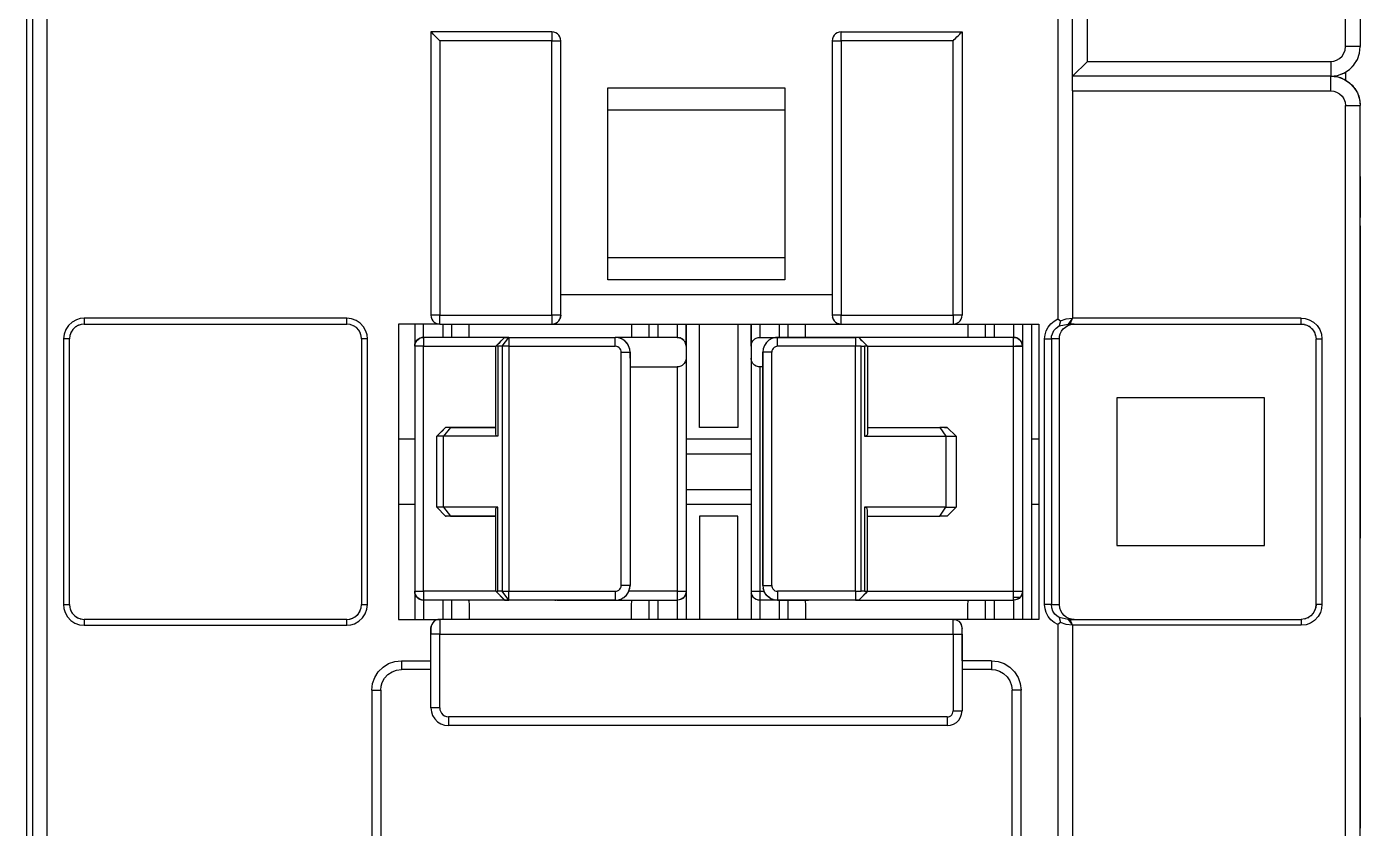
# Model space of a CAD drawing. Header units: millimetres. Extents: x 0 to 45.3, y 0 to 74.
# Drawn here: x 0.05 to 45.25, y 24.92 to 52.08 of the extents above; entities that cross this region are included whole.
import ezdxf

# ---------------------------------------------------------------- set-up
doc = ezdxf.new("R2010")
doc.units = ezdxf.units.MM

# ---------------------------------------------------------------- blocks, each defined once
blk = doc.blocks.new('CHINT_fe71c704c7ab591f833a72ef673cf38b_FACE_0')
at = {"color": 141, "linetype": 'Continuous', "true_color": 0x40d9ff}
for p, q in [((35.5, 50.4), (35.5, 52.4)), ((18.15, 42.3), (18.15, 51.6)), ((27.35, 51.6), (27.35, 42.3)), ((36, 50.9), (35.5, 50.4)), ((44.25, 50.4), (35.5, 50.4)), ((44.25, 50.4), (44.25, 50.4)), ((35.5, 49.9), (35.5, 42.2)), ((45.25, 24.6), (45.25, 49.4)), ((25.75, 49.25), (19.75, 49.25)), ((45.25, 47), (45.25, 49.077)), ((45.25, 49.077), (45.25, 49.077)), ((45.25, 47), (45.25, 47)), ((25.75, 44.25), (19.75, 44.25)), ((18.15, 43), (27.35, 43)), ((35.417, 42), (35.5, 42.2)), ((1.523, 41.641), (1.513, 41.613)), ((1.573, 41.754), (1.552, 41.721)), ((1.648, 41.85), (1.615, 41.817)), ((1.74, 41.923), (1.698, 41.897)), ((1.862, 41.978), (1.798, 41.956)), ((2, 42), (1.896, 41.988)), ((11.041, 41.977), (11.013, 41.987)), ((11.154, 41.927), (11.121, 41.948)), ((11.25, 41.853), (11.217, 41.885)), ((11.323, 41.761), (11.297, 41.802)), ((11.378, 41.638), (11.356, 41.703)), ((11.4, 41.5), (11.388, 41.604)), ((14.15, 42), (14.15, 41.55)), ((14.45, 42), (14.45, 41.55)), ((15.05, 41.55), (15.05, 42)), ((20.55, 42), (20.55, 41.55)), ((21.15, 41.55), (21.15, 42)), ((21.45, 41.55), (21.45, 42)), ((25.55, 42), (25.55, 41.55)), ((25.85, 42), (25.85, 41.55)), ((26.45, 41.55), (26.45, 42)), ((31.95, 42), (31.95, 41.55)), ((32.55, 41.55), (32.55, 42)), ((32.85, 41.55), (32.85, 42)), ((33.5, 42), (33.5, 41.55)), ((33.8, 42), (33.8, 41.25)), ((34.1, 42), (34.1, 32)), ((35.554, 42), (35.351, 42)), ((35.351, 42), (35.417, 42)), ((43.354, 41.988), (43.254, 42)), ((43.453, 41.955), (43.387, 41.979)), ((43.55, 41.898), (43.507, 41.926)), ((43.635, 41.818), (43.61, 41.842)), ((43.699, 41.719), (43.676, 41.757)), ((43.737, 41.614), (43.723, 41.652)), ((16.16, 41.25), (16.392, 41.55)), ((16.16, 41.25), (16.16, 32.95)), ((16.392, 41.55), (16.25, 41.55)), ((16.392, 41.55), (20, 41.55)), ((16.392, 41.55), (16.392, 41.25)), ((16.392, 41.25), (16.392, 32.95)), ((25.5, 41.55), (28.14, 41.55)), ((28.14, 41.55), (28.14, 41.25)), ((28.25, 41.55), (28.14, 41.55)), ((28.14, 32.95), (28.14, 41.25)), ((33.5, 41.55), (28.25, 41.55)), ((34.78, 41.5), (34.78, 32.5)), ((20.5, 41.05), (20.5, 33.15)), ((20.5, 40.85), (20.5, 41.05)), ((20.5, 41.05), (20.5, 41.05)), ((20.5, 41.05), (20.5, 41.05)), ((20.5, 40.85), (20.5, 40.85)), ((25, 33.15), (25, 41.05)), ((25, 41.05), (25, 40.85)), ((25, 41.05), (25, 41.05)), ((25, 41.05), (25, 41.05)), ((25, 40.85), (25, 40.85)), ((25, 40.85), (25, 33.15)), ((14.409, 38.5), (14.177, 38.2)), ((14.32, 38.5), (14.32, 38.5)), ((14.45, 38.5), (14.45, 38.5)), ((15.1, 38.5), (15.1, 38.5)), ((31.16, 38.5), (31.232, 38.5)), ((13.2, 38.1), (12.65, 38.1)), ((13.95, 35.8), (13.95, 38.2)), ((14.177, 35.8), (14.177, 38.2)), ((24.6, 38.1), (22.4, 38.1)), ((31.197, 38.2), (31.197, 35.8)), ((31.55, 38.2), (31.55, 35.8)), ((34.35, 38.1), (34.1, 38.1)), ((24.6, 37.6), (22.4, 37.6)), ((22.4, 36.4), (24.6, 36.4)), ((12.65, 35.9), (13.2, 35.9)), ((13.95, 35.8), (13.95, 35.8)), ((13.95, 35.8), (14.25, 35.5)), ((14.25, 35.5), (13.95, 35.8)), ((14.177, 35.8), (14.409, 35.5)), ((22.4, 35.9), (24.6, 35.9)), ((34.1, 35.9), (34.35, 35.9)), ((14.25, 35.5), (14.25, 35.5)), ((14.45, 35.5), (14.45, 35.5)), ((15.1, 35.5), (15.1, 35.5)), ((25, 33.15), (25, 33.15)), ((25, 33.15), (25, 33.15)), ((14.15, 32.65), (14.15, 32)), ((14.45, 32.65), (14.45, 32)), ((16.392, 32.65), (16.16, 32.95)), ((18.55, 32.65), (16.25, 32.65)), ((16.25, 32.65), (16.392, 32.65)), ((16.392, 32.65), (16.392, 32.95)), ((20, 32.65), (16.392, 32.65)), ((17.95, 32.65), (17.95, 32.65)), ((18.55, 32.65), (18.55, 32.65)), ((20, 32.65), (20, 32.65)), ((20, 32.65), (20, 32.65)), ((21.15, 32), (21.15, 32.65)), ((21.45, 32), (21.45, 32.65)), ((28.14, 32.65), (25.5, 32.65)), ((25.5, 32.65), (25.5, 32.65)), ((25.5, 32.65), (25.95, 32.65)), ((25.55, 32.65), (25.55, 32)), ((25.85, 32.65), (25.85, 32)), ((25.95, 32.65), (25.95, 32.65)), ((26.55, 32.65), (25.95, 32.65)), ((26.55, 32.65), (26.55, 32.65)), ((26.55, 32.65), (26.55, 32.65)), ((26.6, 32.65), (26.55, 32.65)), ((26.6, 32.65), (26.6, 32.65)), ((28.25, 32.65), (26.6, 32.65)), ((28.14, 32.95), (28.14, 32.65)), ((28.14, 32.65), (28.25, 32.65)), ((28.25, 32.65), (33.5, 32.65)), ((32.55, 32), (32.55, 32.65)), ((32.85, 32), (32.85, 32.65)), ((33.5, 32.75), (33.723, 32.75)), ((33.5, 32.683), (33.5, 32.65)), ((33.5, 32.68), (33.5, 32.65)), ((33.5, 32.65), (33.5, 32)), ((1.5, 32.5), (1.512, 32.396)), ((1.522, 32.362), (1.544, 32.298)), ((1.577, 32.24), (1.603, 32.198)), ((1.65, 32.148), (1.683, 32.115)), ((11.16, 32.077), (11.202, 32.103)), ((11.252, 32.15), (11.285, 32.183)), ((11.327, 32.246), (11.348, 32.279)), ((11.377, 32.36), (11.387, 32.387)), ((43.568, 32.115), (43.592, 32.14)), ((43.648, 32.2), (43.676, 32.244)), ((43.705, 32.297), (43.728, 32.363)), ((43.738, 32.396), (43.749, 32.496)), ((1.746, 32.073), (1.779, 32.052)), ((1.859, 32.023), (1.887, 32.013)), ((10.9, 32), (11.004, 32.012)), ((11.038, 32.022), (11.102, 32.044)), ((31.45, 32), (14.05, 32)), ((35.417, 32), (35.351, 32)), ((35.351, 32), (35.554, 32)), ((35.5, 31.8), (35.417, 32)), ((35.5, 31.8), (35.5, 24.1)), ((43.364, 32.013), (43.402, 32.027)), ((43.469, 32.051), (43.507, 32.074)), ((13.75, 29), (13.75, 31.5)), ((31.75, 31.5), (31.75, 28.9)), ((13.75, 30.3), (12.75, 30.3)), ((32.75, 30.3), (31.75, 30.3)), ((11.75, 29.6), (11.75, 23.1)), ((12.05, 29.6), (12.05, 23.1)), ((33.45, 23.1), (33.45, 29.6)), ((33.75, 23.1), (33.75, 29.6)), ((31.25, 28.7), (14.35, 28.7)), ((31.25, 28.4), (14.35, 28.4)), ((45.25, 27), (45.25, 27)), ((45.25, 24.923), (45.25, 27))]:
    blk.add_line(p, q, dxfattribs=at)
for points in [[(0.05, 12), (0.05, 12.025), (0.05, 12.099), (0.05, 12.218), (0.05, 12.377), (0.05, 12.566), (0.05, 12.778), (0.05, 13), (0.05, 61), (0.05, 61.223), (0.05, 61.434), (0.05, 61.624), (0.05, 61.782), (0.05, 61.901), (0.05, 61.975), (0.05, 62)], [(45.25, 62.1), (45.25, 51.4), (44.75, 51.4), (44.75, 62.1), (45.25, 62.1)], [(0.75, 21.6), (0.75, 52.4), (0.25, 52.4), (0.25, 21.6), (0.75, 21.6)], [(35.5, 49.9), (35.5, 52.4), (35, 52.4), (35, 42.174), (35.085, 42.111), (35.043, 41.937), (35.351, 42)], [(36, 50.9), (36, 52.4), (35.5, 52.4)], [(17.85, 51.9), (13.75, 51.9), (13.75, 42.3)], [(14.05, 51.6), (14.012, 51.638), (13.974, 51.676), (13.92, 51.73), (13.868, 51.782), (13.827, 51.823), (13.799, 51.851), (13.779, 51.871), (13.765, 51.885), (13.754, 51.896), (13.75, 51.9)], [(17.85, 42.3), (17.85, 51.6), (14.05, 51.6), (14.05, 42.3), (17.85, 42.3)], [(18.15, 51.6), (18.142, 51.667), (18.12, 51.73), (18.085, 51.787), (18.037, 51.835), (17.98, 51.87), (17.917, 51.893), (17.85, 51.9)], [(17.85, 51.9), (17.85, 51.893), (17.85, 51.87), (17.85, 51.835), (17.85, 51.787), (17.85, 51.73), (17.85, 51.667), (17.85, 51.6)], [(17.85, 51.6), (17.917, 51.6), (17.98, 51.6), (18.037, 51.6), (18.085, 51.6), (18.12, 51.6), (18.142, 51.6), (18.15, 51.6)], [(27.65, 51.9), (27.583, 51.893), (27.52, 51.87), (27.463, 51.835), (27.415, 51.787), (27.38, 51.73), (27.358, 51.667), (27.35, 51.6)], [(27.35, 51.6), (27.358, 51.6), (27.38, 51.6), (27.415, 51.6), (27.463, 51.6), (27.52, 51.6), (27.583, 51.6), (27.65, 51.6)], [(27.65, 51.9), (31.75, 51.9), (31.75, 42.3)], [(27.65, 51.6), (27.65, 51.667), (27.65, 51.73), (27.65, 51.787), (27.65, 51.835), (27.65, 51.87), (27.65, 51.893), (27.65, 51.9)], [(27.65, 42.3), (31.45, 42.3), (31.45, 51.6), (27.65, 51.6), (27.65, 42.3)], [(31.45, 51.6), (31.488, 51.638), (31.526, 51.676), (31.58, 51.73), (31.632, 51.782), (31.673, 51.823), (31.701, 51.851), (31.721, 51.871), (31.735, 51.885), (31.746, 51.896), (31.75, 51.9)], [(44.25, 50.4), (44.366, 50.407), (44.481, 50.427), (44.691, 50.502), (44.878, 50.622), (45.035, 50.78), (45.152, 50.969), (45.225, 51.179), (45.25, 51.4)], [(44.25, 50.9), (44.347, 50.91), (44.441, 50.938), (44.544, 50.995), (44.63, 51.075), (44.696, 51.174), (44.736, 51.284), (44.75, 51.4)], [(45.2, 51.106), (45.225, 51.178), (45.225, 51.178)], [(36, 50.9), (44.25, 50.9), (44.25, 50.4)], [(44.964, 50.709), (45.032, 50.777), (45.033, 50.779)], [(45.103, 50.89), (45.151, 50.966), (45.151, 50.968)], [(35.5, 49.9), (44.25, 49.9), (44.25, 50.4)], [(44.25, 50.4), (44.367, 50.393), (44.483, 50.373), (44.692, 50.297), (44.879, 50.178), (45.035, 50.019), (45.152, 49.831), (45.225, 49.621), (45.25, 49.4)], [(44.443, 50.38), (44.424, 50.385), (44.404, 50.387)], [(44.465, 50.424), (44.473, 50.425), (44.475, 50.426)], [(44.655, 50.311), (44.592, 50.34), (44.521, 50.359)], [(44.591, 50.467), (44.684, 50.499), (44.687, 50.501)], [(44.75, 50.54), (44.75, 50.266), (44.715, 50.283)], [(44.75, 50.266), (44.869, 50.185), (44.875, 50.18)], [(44.791, 50.566), (44.873, 50.618), (44.876, 50.62)], [(25.75, 43.5), (19.75, 43.5), (19.75, 50), (25.75, 50), (25.75, 43.5)], [(44.25, 49.9), (44.348, 49.89), (44.441, 49.862), (44.544, 49.805), (44.63, 49.725), (44.696, 49.626), (44.736, 49.517), (44.75, 49.4)], [(44.889, 50.167), (44.973, 50.091), (45.018, 50.037)], [(45.043, 50.006), (45.062, 49.984), (45.136, 49.864), (45.145, 49.842)], [(45.161, 49.806), (45.194, 49.729), (45.215, 49.652)], [(45.25, 24.6), (44.75, 24.6), (44.75, 49.4), (45.25, 49.4)], [(45.227, 49.603), (45.234, 49.576), (45.25, 49.4)], [(45.25, 49.077), (45.25, 49.4), (45.25, 49.4)], [(45.25, 49.366), (45.25, 49.366), (45.25, 49.4)], [(45.25, 45.613), (45.25, 45.821), (45.25, 46.02), (45.25, 46.201), (45.25, 46.356), (45.25, 46.479), (45.25, 48.067), (45.25, 48.251), (45.25, 48.484), (45.25, 48.756), (45.25, 49.054), (45.25, 49.077)], [(45.25, 45.325), (45.25, 45.636), (45.25, 45.935), (45.25, 46.206), (45.25, 46.439), (45.25, 46.624), (45.25, 48.211), (45.25, 48.334), (45.25, 48.49), (45.25, 48.671), (45.25, 48.869), (45.25, 49.077)], [(45.25, 47), (45.25, 46.52), (45.25, 46.52)], [(45.25, 46.52), (45.25, 46.491), (45.25, 46.415), (45.25, 46.295), (45.25, 46.137), (45.25, 45.949), (45.25, 45.74), (45.25, 45.613)], [(45.25, 28.387), (45.25, 28.387), (45.25, 45.613), (45.25, 45.613)], [(45.25, 45.325), (45.25, 45.325), (45.25, 39.25), (45.25, 39.25)], [(2, 42.2), (1.864, 42.187), (1.734, 42.147), (1.588, 42.066), (1.466, 41.953), (1.375, 41.814), (1.318, 41.661), (1.3, 41.5)], [(2, 42), (10.9, 42), (10.9, 42.2), (2, 42.2), (2, 42)], [(11.6, 41.5), (11.587, 41.636), (11.547, 41.766), (11.466, 41.912), (11.353, 42.034), (11.214, 42.125), (11.06, 42.182), (10.9, 42.2)], [(14.05, 42.3), (13.983, 42.3), (13.92, 42.3), (13.863, 42.3), (13.815, 42.3), (13.78, 42.3), (13.758, 42.3), (13.75, 42.3)], [(13.75, 42.3), (13.758, 42.233), (13.78, 42.17), (13.815, 42.113), (13.863, 42.066), (13.92, 42.03), (13.983, 42.008), (14.05, 42)], [(14.05, 42), (14.05, 42.008), (14.05, 42.03), (14.05, 42.066), (14.05, 42.113), (14.05, 42.17), (14.05, 42.233), (14.05, 42.3)], [(17.85, 42), (17.917, 42.008), (17.98, 42.03), (18.037, 42.066), (18.085, 42.113), (18.12, 42.17), (18.142, 42.233), (18.15, 42.3)], [(17.85, 42.3), (17.85, 42.233), (17.85, 42.17), (17.85, 42.113), (17.85, 42.066), (17.85, 42.03), (17.85, 42.008), (17.85, 42)], [(18.15, 42.3), (18.142, 42.3), (18.12, 42.3), (18.085, 42.3), (18.037, 42.3), (17.98, 42.3), (17.917, 42.3), (17.85, 42.3)], [(17.996, 42.04), (17.99, 42.035), (17.987, 42.034)], [(18.086, 42.115), (18.085, 42.114), (18.085, 42.113)], [(18.139, 42.223), (18.133, 42.2), (18.127, 42.19)], [(18.15, 42.3), (18.146, 42.249), (18.143, 42.24)], [(27.35, 42.3), (27.358, 42.233), (27.38, 42.17), (27.415, 42.113), (27.463, 42.066), (27.52, 42.03), (27.583, 42.008), (27.65, 42)], [(27.65, 42.3), (27.583, 42.3), (27.52, 42.3), (27.463, 42.3), (27.415, 42.3), (27.38, 42.3), (27.358, 42.3), (27.35, 42.3)], [(27.368, 42.203), (27.36, 42.222), (27.36, 42.227)], [(27.401, 42.135), (27.39, 42.15), (27.386, 42.159)], [(27.446, 42.083), (27.436, 42.09), (27.428, 42.101)], [(27.65, 42), (27.65, 42.008), (27.65, 42.03), (27.65, 42.066), (27.65, 42.113), (27.65, 42.17), (27.65, 42.233), (27.65, 42.3)], [(31.45, 42), (31.517, 42.008), (31.58, 42.03), (31.637, 42.066), (31.685, 42.113), (31.72, 42.17), (31.742, 42.233), (31.75, 42.3)], [(31.45, 42.3), (31.45, 42.233), (31.45, 42.17), (31.45, 42.113), (31.45, 42.066), (31.45, 42.03), (31.45, 42.008), (31.45, 42)], [(31.75, 42.3), (31.742, 42.3), (31.72, 42.3), (31.685, 42.3), (31.637, 42.3), (31.58, 42.3), (31.517, 42.3), (31.45, 42.3)], [(34.55, 41.5), (34.563, 41.639), (34.603, 41.773), (34.67, 41.9), (34.761, 42.012), (34.872, 42.104), (35, 42.174)], [(35.085, 42.111), (35.284, 42.178), (35.492, 42.2)], [(35.5, 42.2), (35.492, 42.2), (35.351, 42)], [(35.417, 42), (43.25, 42), (43.25, 42.2), (35.5, 42.2)], [(43.25, 42.2), (43.386, 42.187), (43.515, 42.148), (43.659, 42.068), (43.785, 41.951), (43.877, 41.813), (43.931, 41.662), (43.95, 41.5)], [(2, 42), (1.904, 41.991), (1.81, 41.962), (1.706, 41.904), (1.619, 41.823), (1.553, 41.724), (1.513, 41.614), (1.5, 41.5)], [(11.4, 41.5), (11.391, 41.596), (11.362, 41.69), (11.304, 41.794), (11.223, 41.881), (11.124, 41.947), (11.014, 41.987), (10.9, 42)], [(14.05, 42), (12.65, 42), (12.65, 32), (14.05, 32)], [(13.2, 42), (13.2, 41.25), (13.2, 32.95), (13.2, 32)], [(16.25, 41.55), (13.5, 41.55), (13.5, 42)], [(14.05, 42), (17.85, 42), (27.65, 42), (31.45, 42)], [(22.1, 42), (22.1, 41.55), (20, 41.55), (20, 41.55)], [(22.4, 41.25), (22.4, 42), (22.4, 40.85)], [(24.15, 42), (24.15, 38.5), (22.85, 38.5), (22.85, 42)], [(24.6, 41.25), (24.6, 42), (24.6, 40.85)], [(24.9, 42), (24.9, 41.55), (25.5, 41.55), (25.5, 41.55)], [(27.52, 42.03), (27.519, 42.03), (27.518, 42.031)], [(27.582, 42.008), (27.581, 42.008), (27.535, 42.025)], [(31.45, 42), (34.35, 42), (34.35, 32), (31.45, 32)], [(34.78, 41.5), (34.788, 41.589), (34.812, 41.676), (34.867, 41.78), (34.945, 41.869), (35.043, 41.937)], [(35.05, 41.5), (35.059, 41.594), (35.082, 41.675), (35.126, 41.764), (35.184, 41.839), (35.255, 41.902), (35.338, 41.951), (35.437, 41.986), (35.556, 42)], [(43.25, 42), (43.347, 41.99), (43.439, 41.963), (43.542, 41.906), (43.632, 41.822), (43.698, 41.723), (43.736, 41.615), (43.75, 41.5)], [(1.5, 32.5), (1.5, 41.5), (1.3, 41.5), (1.3, 32.5), (1.5, 32.5)], [(11.4, 41.5), (11.4, 32.5), (11.6, 32.5), (11.6, 41.5), (11.4, 41.5)], [(13.2, 41.25), (13.208, 41.317), (13.23, 41.38), (13.265, 41.437), (13.313, 41.485), (13.37, 41.52), (13.433, 41.543), (13.5, 41.55)], [(13.5, 41.55), (13.439, 41.544), (13.382, 41.526), (13.326, 41.494), (13.278, 41.452), (13.237, 41.395), (13.209, 41.324), (13.2, 41.25)], [(13.5, 41.25), (13.433, 41.25), (13.37, 41.25), (13.313, 41.25), (13.265, 41.25), (13.23, 41.25), (13.208, 41.25), (13.2, 41.25)], [(16.25, 32.65), (15.95, 32.95), (13.5, 32.95), (13.5, 41.25), (15.95, 41.25), (16.25, 41.55)], [(13.5, 41.55), (13.5, 41.543), (13.5, 41.52), (13.5, 41.485), (13.5, 41.437), (13.5, 41.38), (13.5, 41.317), (13.5, 41.25)], [(16.16, 41.25), (16.018, 41.25), (16.018, 38.2), (14.177, 38.2)], [(15.95, 41.25), (16.02, 41.321), (16.081, 41.381), (16.135, 41.435), (16.17, 41.47), (16.2, 41.5), (16.223, 41.523), (16.236, 41.536), (16.246, 41.546), (16.25, 41.55)], [(16.018, 38.2), (15.994, 38.203), (15.976, 38.211), (15.957, 38.232), (15.95, 38.268), (15.95, 41.25)], [(16.018, 41.25), (15.981, 41.25), (15.958, 41.25), (15.95, 41.25)], [(16.392, 41.25), (16.331, 41.25), (16.273, 41.25), (16.212, 41.25), (16.16, 41.25)], [(16.25, 41.55), (17.25, 41.55), (20, 41.55)], [(16.392, 41.25), (20, 41.25), (20, 41.55)], [(20.107, 41.537), (20.088, 41.542), (20, 41.55)], [(20.5, 41.05), (20.49, 41.148), (20.462, 41.241), (20.405, 41.344), (20.325, 41.43), (20.227, 41.496), (20.117, 41.536), (20, 41.55)], [(20.2, 41.05), (20.196, 41.089), (20.185, 41.126), (20.162, 41.168), (20.13, 41.202), (20.091, 41.228), (20.047, 41.245), (20, 41.25)], [(20.226, 41.496), (20.223, 41.498), (20.161, 41.524), (20.129, 41.532)], [(20.312, 41.439), (20.277, 41.466), (20.23, 41.493)], [(20.402, 41.347), (20.398, 41.353), (20.34, 41.417), (20.33, 41.425)], [(20.452, 41.259), (20.444, 41.281), (20.412, 41.331)], [(20.486, 41.163), (20.484, 41.174), (20.474, 41.2)], [(22.1, 41.55), (22.143, 41.547), (22.179, 41.539), (22.23, 41.52), (22.287, 41.485), (22.339, 41.431), (22.383, 41.35), (22.4, 41.25)], [(22.172, 41.541), (22.166, 41.543), (22.161, 41.543)], [(22.222, 41.523), (22.205, 41.531), (22.188, 41.536)], [(22.285, 41.486), (22.283, 41.488), (22.242, 41.514), (22.234, 41.518)], [(22.332, 41.438), (22.322, 41.452), (22.293, 41.479)], [(22.381, 41.354), (22.378, 41.363), (22.354, 41.409), (22.343, 41.424)], [(22.4, 41.25), (22.398, 41.282), (22.393, 41.313), (22.384, 41.343)], [(22.4, 41.25), (22.4, 40.85), (22.4, 32.95), (22.4, 32)], [(24.6, 41.25), (24.608, 41.321), (24.63, 41.381), (24.664, 41.435), (24.696, 41.47), (24.734, 41.5), (24.775, 41.523), (24.81, 41.536), (24.851, 41.546), (24.9, 41.55)], [(24.6, 41.25), (24.606, 41.312), (24.608, 41.316)], [(24.6, 41.25), (24.6, 40.85), (24.6, 32.95), (24.6, 32)], [(24.616, 41.342), (24.625, 41.369), (24.628, 41.375)], [(24.653, 41.417), (24.661, 41.431), (24.662, 41.432)], [(24.704, 41.477), (24.709, 41.481), (24.717, 41.487)], [(24.761, 41.515), (24.767, 41.519), (24.77, 41.52)], [(24.826, 41.54), (24.832, 41.542), (24.838, 41.543)], [(25.5, 41.55), (25.402, 41.54), (25.309, 41.512), (25.206, 41.455), (25.12, 41.375), (25.054, 41.277), (25.014, 41.167), (25, 41.05)], [(25.04, 41.238), (25.029, 41.217), (25.025, 41.198)], [(25.111, 41.362), (25.101, 41.352), (25.088, 41.327)], [(25.198, 41.447), (25.189, 41.441), (25.16, 41.412)], [(25.299, 41.506), (25.283, 41.501), (25.24, 41.474)], [(25.5, 41.25), (25.461, 41.246), (25.424, 41.235), (25.382, 41.212), (25.348, 41.18), (25.322, 41.141), (25.305, 41.097), (25.3, 41.05)], [(25.392, 41.537), (25.368, 41.532), (25.335, 41.52)], [(25.5, 41.55), (25.429, 41.545), (25.411, 41.541)], [(28.14, 41.25), (25.5, 41.25), (25.5, 41.55)], [(28.25, 41.55), (27.25, 41.55), (25.5, 41.55)], [(28.334, 41.25), (28.275, 41.25), (28.21, 41.25), (28.14, 41.25)], [(28.25, 41.55), (28.55, 41.25), (33.5, 41.25)], [(28.25, 41.55), (28.253, 41.547), (28.261, 41.539), (28.28, 41.52), (28.315, 41.485), (28.369, 41.431), (28.45, 41.35), (28.55, 41.25)], [(28.25, 32.65), (28.55, 32.95), (33.5, 32.95), (33.5, 41.25)], [(31.197, 35.8), (28.444, 35.8), (28.444, 32.95), (28.334, 32.95), (28.334, 41.25), (28.444, 41.25), (28.444, 38.2), (31.197, 38.2)], [(28.55, 41.25), (28.544, 41.25), (28.526, 41.25), (28.492, 41.25), (28.444, 41.25)], [(28.55, 41.25), (28.55, 38.306), (28.547, 38.276), (28.539, 38.251), (28.525, 38.231), (28.505, 38.215), (28.479, 38.204), (28.444, 38.2)], [(33.5, 41.25), (33.5, 41.317), (33.5, 41.55)], [(33.5, 41.55), (33.567, 41.543), (33.63, 41.52), (33.687, 41.485), (33.735, 41.437), (33.77, 41.38), (33.792, 41.317), (33.8, 41.25)], [(33.8, 41.25), (33.798, 41.282), (33.793, 41.313), (33.778, 41.363), (33.754, 41.409), (33.722, 41.452), (33.683, 41.488), (33.642, 41.514), (33.605, 41.531), (33.566, 41.543), (33.5, 41.55)], [(33.5, 41.317), (33.5, 41.38), (33.5, 41.437), (33.5, 41.485), (33.5, 41.52), (33.5, 41.543), (33.5, 41.55)], [(33.5, 41.25), (33.567, 41.25), (33.8, 41.25)], [(33.8, 41.25), (33.792, 41.25), (33.77, 41.25), (33.735, 41.25), (33.687, 41.25), (33.63, 41.25), (33.567, 41.25)], [(33.8, 41.25), (33.8, 32.95), (33.8, 32)], [(34.78, 32.5), (34.55, 32.5), (34.55, 41.5), (34.78, 41.5)], [(34.78, 32.5), (35.05, 32.5), (35.05, 41.5), (34.78, 41.5)], [(43.75, 32.5), (43.75, 41.5), (43.95, 41.5), (43.95, 32.5), (43.75, 32.5)], [(20.5, 33.15), (20.2, 33.15), (20.2, 41.05), (20.5, 41.05)], [(20.5, 40.85), (20.5, 33.15), (20.5, 33.15)], [(22.4, 40.85), (22.392, 40.78), (22.37, 40.719), (22.336, 40.665), (22.304, 40.63), (22.266, 40.6), (22.225, 40.577), (22.19, 40.564), (22.149, 40.554), (22.1, 40.55)], [(24.9, 40.55), (24.857, 40.553), (24.821, 40.561), (24.77, 40.58), (24.713, 40.615), (24.661, 40.669), (24.617, 40.75), (24.6, 40.85)], [(25, 33.15), (25.3, 33.15), (25.3, 41.05), (25, 41.05)], [(20.5, 40.55), (22.1, 40.55), (22.1, 32.95), (20.456, 32.95)], [(25, 40.55), (24.9, 40.55), (24.9, 32.95), (25.043, 32.95)], [(42, 39.5), (37, 39.5), (37, 34.5), (42, 34.5), (42, 39.5)], [(45.25, 39.25), (45.25, 39.185), (45.25, 38.992), (45.25, 38.684), (45.25, 38.278), (45.25, 37.798), (45.25, 37.271), (45.25, 36.729), (45.25, 36.202), (45.25, 35.722), (45.25, 35.316), (45.25, 35.008), (45.25, 34.815), (45.25, 34.75)], [(13.95, 35.8), (13.95, 38.2), (14.25, 38.5), (14.25, 38.5), (14.106, 38.356)], [(14.409, 38.5), (14.322, 38.5), (14.268, 38.5), (14.25, 38.5)], [(14.409, 38.5), (15.95, 38.5), (14.25, 38.5)], [(28.55, 38.5), (31.003, 38.5), (31.197, 38.2)], [(31.55, 38.2), (31.25, 38.5), (31.231, 38.5), (31.175, 38.5), (31.099, 38.5), (31.003, 38.5)], [(14.177, 38.2), (14.053, 38.2), (13.976, 38.2), (13.95, 38.2)], [(31.197, 38.2), (31.335, 38.2), (31.442, 38.2), (31.523, 38.2), (31.55, 38.2)], [(14.177, 35.8), (14.053, 35.8), (13.976, 35.8), (13.95, 35.8)], [(16.16, 32.95), (16.018, 32.95), (16.018, 35.8), (14.177, 35.8)], [(15.95, 32.95), (15.95, 35.732), (15.952, 35.752), (15.958, 35.769), (15.971, 35.785), (15.99, 35.796), (16.018, 35.8)], [(28.55, 32.95), (28.55, 35.694), (28.541, 35.744), (28.528, 35.766), (28.51, 35.783), (28.484, 35.794), (28.466, 35.799), (28.444, 35.8)], [(28.55, 35.5), (31.003, 35.5), (31.197, 35.8)], [(31.55, 35.8), (31.25, 35.5), (31.231, 35.5), (31.174, 35.5), (31.099, 35.5), (31.003, 35.5)], [(31.197, 35.8), (31.335, 35.8), (31.442, 35.8), (31.523, 35.8), (31.55, 35.8)], [(14.25, 35.5), (14.268, 35.5), (14.25, 35.5)], [(14.409, 35.5), (14.322, 35.5), (14.268, 35.5)], [(14.409, 35.5), (15.95, 35.5), (14.268, 35.5)], [(24.15, 32), (24.15, 35.5), (22.85, 35.5), (22.85, 32)], [(45.25, 28.675), (45.25, 28.675), (45.25, 34.75), (45.25, 34.75)], [(20, 32.65), (20.098, 32.66), (20.191, 32.688), (20.294, 32.746), (20.38, 32.825), (20.446, 32.923), (20.486, 33.033), (20.5, 33.15)], [(20, 32.95), (20.039, 32.954), (20.076, 32.965), (20.118, 32.988), (20.152, 33.02), (20.178, 33.06), (20.195, 33.103), (20.2, 33.15)], [(20.447, 32.928), (20.45, 32.933), (20.474, 33)], [(20.486, 33.036), (20.487, 33.039), (20.5, 33.15)], [(25, 33.15), (25.01, 33.052), (25.038, 32.959), (25.095, 32.856), (25.175, 32.77), (25.273, 32.705), (25.383, 32.664), (25.5, 32.65)], [(25.022, 33.012), (25.013, 33.039), (25.012, 33.045)], [(25.3, 33.15), (25.304, 33.111), (25.315, 33.074), (25.338, 33.033), (25.37, 32.998), (25.409, 32.972), (25.453, 32.956), (25.5, 32.95)], [(13.2, 32.95), (13.208, 32.95), (13.23, 32.95), (13.265, 32.95), (13.313, 32.95), (13.37, 32.95), (13.433, 32.95), (13.5, 32.95)], [(13.5, 32.65), (13.433, 32.658), (13.37, 32.68), (13.313, 32.716), (13.265, 32.763), (13.23, 32.82), (13.208, 32.883), (13.2, 32.95)], [(13.2, 32.95), (13.202, 32.918), (13.207, 32.887), (13.222, 32.837), (13.246, 32.791), (13.278, 32.748), (13.317, 32.712), (13.358, 32.686), (13.395, 32.669), (13.434, 32.657), (13.5, 32.65)], [(13.5, 32.95), (13.5, 32.883), (13.5, 32.82), (13.5, 32.763), (13.5, 32.716), (13.5, 32.68), (13.5, 32.658), (13.5, 32.65)], [(16.25, 32.65), (13.5, 32.65), (13.5, 32)], [(15.024, 32.65), (15.037, 32.611), (15.05, 32.5), (15.05, 32)], [(15.95, 32.95), (15.958, 32.95), (15.981, 32.95), (16.018, 32.95)], [(16.25, 32.65), (16.247, 32.653), (16.239, 32.661), (16.22, 32.68), (16.185, 32.715), (16.131, 32.769), (16.05, 32.85), (15.95, 32.95)], [(16.16, 32.95), (16.203, 32.95), (16.254, 32.95), (16.321, 32.95), (16.392, 32.95)], [(16.392, 32.95), (20, 32.95), (20, 32.65)], [(17.95, 32.65), (17.962, 32.65), (17.992, 32.65)], [(18.55, 32.65), (18.432, 32.65), (18.32, 32.65), (18.197, 32.65), (18.093, 32.65), (18.015, 32.65), (17.967, 32.65), (17.95, 32.65)], [(18.024, 32.65), (18.069, 32.65), (18.168, 32.65), (18.288, 32.65), (18.423, 32.65), (18.567, 32.65)], [(18.55, 32.65), (22.1, 32.65), (22.1, 32)], [(18.567, 32.65), (18.567, 32.65), (20, 32.65)], [(20.105, 32.662), (20.111, 32.663), (20.138, 32.672)], [(20.203, 32.695), (20.217, 32.7), (20.259, 32.726)], [(20.302, 32.753), (20.312, 32.759), (20.35, 32.798)], [(20.385, 32.832), (20.391, 32.838), (20.423, 32.89)], [(20.55, 32), (20.55, 32.5), (20.563, 32.611), (20.576, 32.65)], [(22.4, 32.95), (22.392, 32.883), (22.37, 32.82), (22.335, 32.763), (22.287, 32.716), (22.23, 32.68), (22.167, 32.658), (22.1, 32.65)], [(22.1, 32.95), (22.1, 32.883), (22.1, 32.82), (22.1, 32.763), (22.1, 32.716), (22.1, 32.68), (22.1, 32.658), (22.1, 32.65)], [(22.1, 32.95), (22.167, 32.95), (22.23, 32.95), (22.287, 32.95), (22.335, 32.95), (22.37, 32.95), (22.392, 32.95), (22.4, 32.95)], [(22.166, 32.658), (22.166, 32.657), (22.1, 32.65)], [(22.224, 32.678), (22.205, 32.669), (22.168, 32.658)], [(22.285, 32.714), (22.283, 32.712), (22.242, 32.686), (22.234, 32.682)], [(22.329, 32.757), (22.322, 32.748), (22.295, 32.723)], [(22.364, 32.81), (22.354, 32.791), (22.341, 32.774)], [(22.39, 32.876), (22.378, 32.837), (22.373, 32.827)], [(22.4, 32.95), (22.398, 32.918), (22.393, 32.887), (22.393, 32.885)], [(24.6, 32.95), (24.608, 32.883), (24.63, 32.82), (24.665, 32.763), (24.713, 32.716), (24.77, 32.68), (24.833, 32.658), (24.9, 32.65)], [(24.6, 32.95), (24.608, 32.95), (24.63, 32.95), (24.665, 32.95), (24.713, 32.95), (24.77, 32.95), (24.833, 32.95), (24.9, 32.95)], [(24.617, 32.856), (24.609, 32.876), (24.609, 32.88)], [(24.649, 32.789), (24.635, 32.809), (24.633, 32.815)], [(24.693, 32.735), (24.675, 32.751), (24.671, 32.757)], [(24.748, 32.694), (24.727, 32.705), (24.721, 32.711)], [(24.818, 32.663), (24.788, 32.672), (24.78, 32.676)], [(24.9, 32.65), (24.843, 32.655), (24.838, 32.657)], [(24.9, 32.95), (24.9, 32.883), (24.9, 32.82), (24.9, 32.763), (24.9, 32.716), (24.9, 32.68), (24.9, 32.658), (24.9, 32.65)], [(25.5, 32.65), (24.9, 32.65), (24.9, 32)], [(25.076, 32.891), (25.05, 32.933), (25.045, 32.947)], [(25.148, 32.8), (25.109, 32.838), (25.103, 32.848)], [(25.24, 32.727), (25.188, 32.759), (25.182, 32.765)], [(25.35, 32.676), (25.283, 32.7), (25.278, 32.703)], [(25.5, 32.65), (25.389, 32.663), (25.386, 32.664)], [(28.14, 32.95), (25.5, 32.95), (25.5, 32.65)], [(26.55, 32.65), (26.538, 32.65), (26.504, 32.65), (26.435, 32.65), (26.339, 32.65), (26.222, 32.65), (26.091, 32.65), (25.95, 32.65)], [(25.95, 32.65), (26.067, 32.65), (26.179, 32.65), (26.302, 32.65), (26.406, 32.65), (26.484, 32.65), (26.533, 32.65), (26.55, 32.65)], [(26.424, 32.65), (26.437, 32.611), (26.45, 32.5), (26.45, 32)], [(28.14, 32.95), (28.21, 32.95), (28.275, 32.95), (28.334, 32.95)], [(28.55, 32.95), (28.48, 32.88), (28.419, 32.819), (28.365, 32.765), (28.33, 32.73), (28.3, 32.7), (28.277, 32.677), (28.264, 32.664), (28.254, 32.654), (28.25, 32.65)], [(28.444, 32.95), (28.486, 32.95), (28.518, 32.95), (28.542, 32.95), (28.55, 32.95)], [(31.95, 32), (31.95, 32.5), (31.963, 32.611), (31.976, 32.65)], [(33.8, 32.95), (33.792, 32.883), (33.77, 32.82), (33.735, 32.763), (33.687, 32.716), (33.63, 32.68), (33.567, 32.658), (33.5, 32.65)], [(33.8, 32.95), (33.798, 32.918), (33.793, 32.887), (33.778, 32.837), (33.754, 32.791), (33.722, 32.748), (33.683, 32.712), (33.642, 32.686), (33.605, 32.669), (33.566, 32.657), (33.5, 32.65)], [(33.5, 32.95), (33.567, 32.95), (33.63, 32.95), (33.687, 32.95), (33.735, 32.95), (33.77, 32.95), (33.792, 32.95), (33.8, 32.95)], [(33.5, 32.68), (33.5, 32.716), (33.5, 32.763), (33.5, 32.82), (33.5, 32.883), (33.5, 32.95)], [(33.5, 32.65), (33.5, 32.658), (33.5, 32.68)], [(1.3, 32.5), (1.313, 32.364), (1.353, 32.234), (1.434, 32.088), (1.547, 31.966), (1.686, 31.875), (1.84, 31.819), (2, 31.8)], [(1.5, 32.5), (1.509, 32.404), (1.538, 32.31), (1.596, 32.206), (1.677, 32.119), (1.776, 32.053), (1.886, 32.013), (2, 32)], [(10.9, 32), (10.996, 32.009), (11.09, 32.038), (11.194, 32.096), (11.281, 32.177), (11.347, 32.276), (11.387, 32.386), (11.4, 32.5)], [(10.9, 31.8), (11.036, 31.813), (11.166, 31.853), (11.312, 31.934), (11.434, 32.047), (11.525, 32.186), (11.582, 32.34), (11.6, 32.5)], [(35, 31.827), (34.872, 31.896), (34.761, 31.988), (34.67, 32.1), (34.603, 32.227), (34.563, 32.362), (34.55, 32.5)], [(35.043, 32.063), (34.965, 32.115), (34.898, 32.18), (34.833, 32.278), (34.793, 32.388), (34.78, 32.5)], [(35.556, 32), (35.456, 32.01), (35.371, 32.035), (35.284, 32.078), (35.21, 32.135), (35.148, 32.205), (35.098, 32.286), (35.064, 32.383), (35.05, 32.5)], [(43.75, 32.5), (43.74, 32.403), (43.713, 32.311), (43.656, 32.208), (43.572, 32.118), (43.473, 32.052), (43.365, 32.014), (43.25, 32)], [(43.95, 32.5), (43.937, 32.364), (43.898, 32.235), (43.818, 32.092), (43.701, 31.966), (43.563, 31.873), (43.411, 31.819), (43.25, 31.8)], [(10.9, 32), (2, 32), (2, 31.8), (10.9, 31.8), (10.9, 32)], [(12.75, 30.6), (13.75, 30.6), (13.75, 31.7)], [(13.75, 31.7), (13.758, 31.767), (13.75, 31.696), (13.75, 31.7)], [(13.75, 31.696), (13.75, 31.685), (13.75, 31.662), (13.75, 31.63), (13.75, 31.59), (13.75, 31.547), (13.75, 31.5)], [(14.05, 32), (13.983, 31.993), (13.92, 31.97), (13.863, 31.935), (13.815, 31.887), (13.78, 31.83), (13.758, 31.767)], [(14.05, 32), (14.05, 31.988), (14.05, 31.951), (14.05, 31.891), (14.05, 31.812), (14.05, 31.717), (14.05, 31.611), (14.05, 31.5)], [(31.45, 32), (31.517, 31.993), (31.58, 31.97), (31.637, 31.935), (31.685, 31.887), (31.72, 31.83)], [(31.45, 31.5), (31.45, 31.611), (31.45, 31.717), (31.45, 31.812), (31.45, 31.891), (31.45, 31.951), (31.45, 31.988), (31.45, 32)], [(31.72, 31.83), (31.75, 31.694), (31.75, 31.7)], [(31.75, 31.7), (31.742, 31.767), (31.72, 31.83)], [(32.75, 30.6), (31.75, 30.6), (31.75, 31.7)], [(31.75, 31.5), (31.75, 31.539), (31.75, 31.576), (31.75, 31.617), (31.75, 31.652), (31.75, 31.678), (31.75, 31.694)], [(35.351, 32), (35.043, 32.063), (35.085, 31.889), (35, 31.827), (35, 21.6), (35.5, 21.6), (35.5, 24.1)], [(35.492, 31.8), (35.284, 31.822), (35.085, 31.889)], [(35.351, 32), (35.492, 31.8), (35.5, 31.8)], [(35.417, 32), (43.25, 32), (43.25, 31.8), (35.5, 31.8)], [(14.05, 31.5), (13.983, 31.5), (13.92, 31.5), (13.863, 31.5), (13.815, 31.5), (13.78, 31.5), (13.758, 31.5), (13.75, 31.5)], [(14.05, 29), (14.05, 31.5), (31.45, 31.5), (31.45, 28.9)], [(31.45, 31.5), (31.517, 31.5), (31.58, 31.5), (31.637, 31.5), (31.685, 31.5), (31.72, 31.5), (31.742, 31.5), (31.75, 31.5)], [(11.75, 29.6), (11.775, 29.823), (11.849, 30.034), (11.968, 30.224), (12.127, 30.382), (12.316, 30.501), (12.527, 30.575), (12.75, 30.6)], [(12.05, 29.6), (12.063, 29.737), (12.103, 29.867), (12.183, 30.011), (12.295, 30.132), (12.433, 30.224), (12.586, 30.281), (12.75, 30.3)], [(12.75, 30.6), (12.75, 30.593), (12.75, 30.57), (12.75, 30.535), (12.75, 30.487), (12.75, 30.43), (12.75, 30.367), (12.75, 30.3)], [(32.75, 30.6), (32.973, 30.575), (33.184, 30.501), (33.373, 30.382), (33.532, 30.224), (33.651, 30.034), (33.725, 29.823), (33.75, 29.6)], [(32.75, 30.6), (32.75, 30.593), (32.75, 30.57), (32.75, 30.535), (32.75, 30.487), (32.75, 30.43), (32.75, 30.367), (32.75, 30.3)], [(32.75, 30.3), (32.887, 30.287), (33.017, 30.247), (33.162, 30.166), (33.283, 30.054), (33.374, 29.917), (33.431, 29.763), (33.45, 29.6)], [(11.75, 29.6), (11.758, 29.6), (11.78, 29.6), (11.815, 29.6), (11.863, 29.6), (11.92, 29.6), (11.983, 29.6), (12.05, 29.6)], [(33.75, 29.6), (33.742, 29.6), (33.72, 29.6), (33.685, 29.6), (33.637, 29.6), (33.58, 29.6), (33.517, 29.6), (33.45, 29.6)], [(13.75, 29), (13.765, 28.867), (13.809, 28.74), (13.881, 28.626), (13.976, 28.531), (14.09, 28.459), (14.216, 28.415), (14.35, 28.4)], [(14.05, 29), (13.983, 29), (13.92, 29), (13.863, 29), (13.815, 29), (13.78, 29), (13.758, 29), (13.75, 29)], [(14.05, 29), (14.056, 28.941), (14.073, 28.886), (14.107, 28.824), (14.155, 28.772), (14.214, 28.733), (14.28, 28.708), (14.35, 28.7)], [(14.35, 28.7), (14.35, 28.633), (14.35, 28.57), (14.35, 28.513), (14.35, 28.466), (14.35, 28.43), (14.35, 28.408), (14.35, 28.4)], [(31.25, 28.4), (31.361, 28.413), (31.467, 28.45), (31.562, 28.509), (31.641, 28.588), (31.7, 28.683), (31.737, 28.789), (31.75, 28.9)], [(31.25, 28.7), (31.289, 28.704), (31.326, 28.715), (31.367, 28.738), (31.402, 28.77), (31.428, 28.809), (31.444, 28.853), (31.45, 28.9)], [(31.25, 28.7), (31.25, 28.633), (31.25, 28.57), (31.25, 28.513), (31.25, 28.466), (31.25, 28.43), (31.25, 28.408), (31.25, 28.4)], [(31.45, 28.9), (31.517, 28.9), (31.58, 28.9), (31.637, 28.9), (31.685, 28.9), (31.72, 28.9), (31.742, 28.9), (31.75, 28.9)], [(45.25, 28.675), (45.25, 28.364), (45.25, 28.065), (45.25, 27.794), (45.25, 27.561), (45.25, 27.376), (45.25, 25.789), (45.25, 25.666), (45.25, 25.51), (45.25, 25.329), (45.25, 25.131), (45.25, 24.923)], [(45.25, 28.387), (45.25, 28.26), (45.25, 28.051), (45.25, 27.863), (45.25, 27.705), (45.25, 27.585), (45.25, 27.509), (45.25, 27.48)], [(45.25, 24.923), (45.25, 24.946), (45.25, 25.244), (45.25, 25.516), (45.25, 25.749), (45.25, 25.933), (45.25, 27.521), (45.25, 27.644), (45.25, 27.799), (45.25, 27.98), (45.25, 28.179), (45.25, 28.387)], [(45.25, 27), (45.25, 27.48), (45.25, 27.48)]]:
    blk.add_lwpolyline(points, dxfattribs=at)
blk = doc.blocks.new('CHINT_fe71c704c7ab591f833a72ef673cf38b')
at = {"color": 141, "true_color": 0x40d9ff}
blk.add_blockref('CHINT_fe71c704c7ab591f833a72ef673cf38b_FACE_0', (0, 0), dxfattribs=at)

msp = doc.modelspace()

# ---------------------------------------------------------------- block references
at = {"color": 141, "true_color": 0x40d9ff}
msp.add_blockref('CHINT_fe71c704c7ab591f833a72ef673cf38b', (0, 0), dxfattribs=at)

doc.saveas('drawing.dxf')
